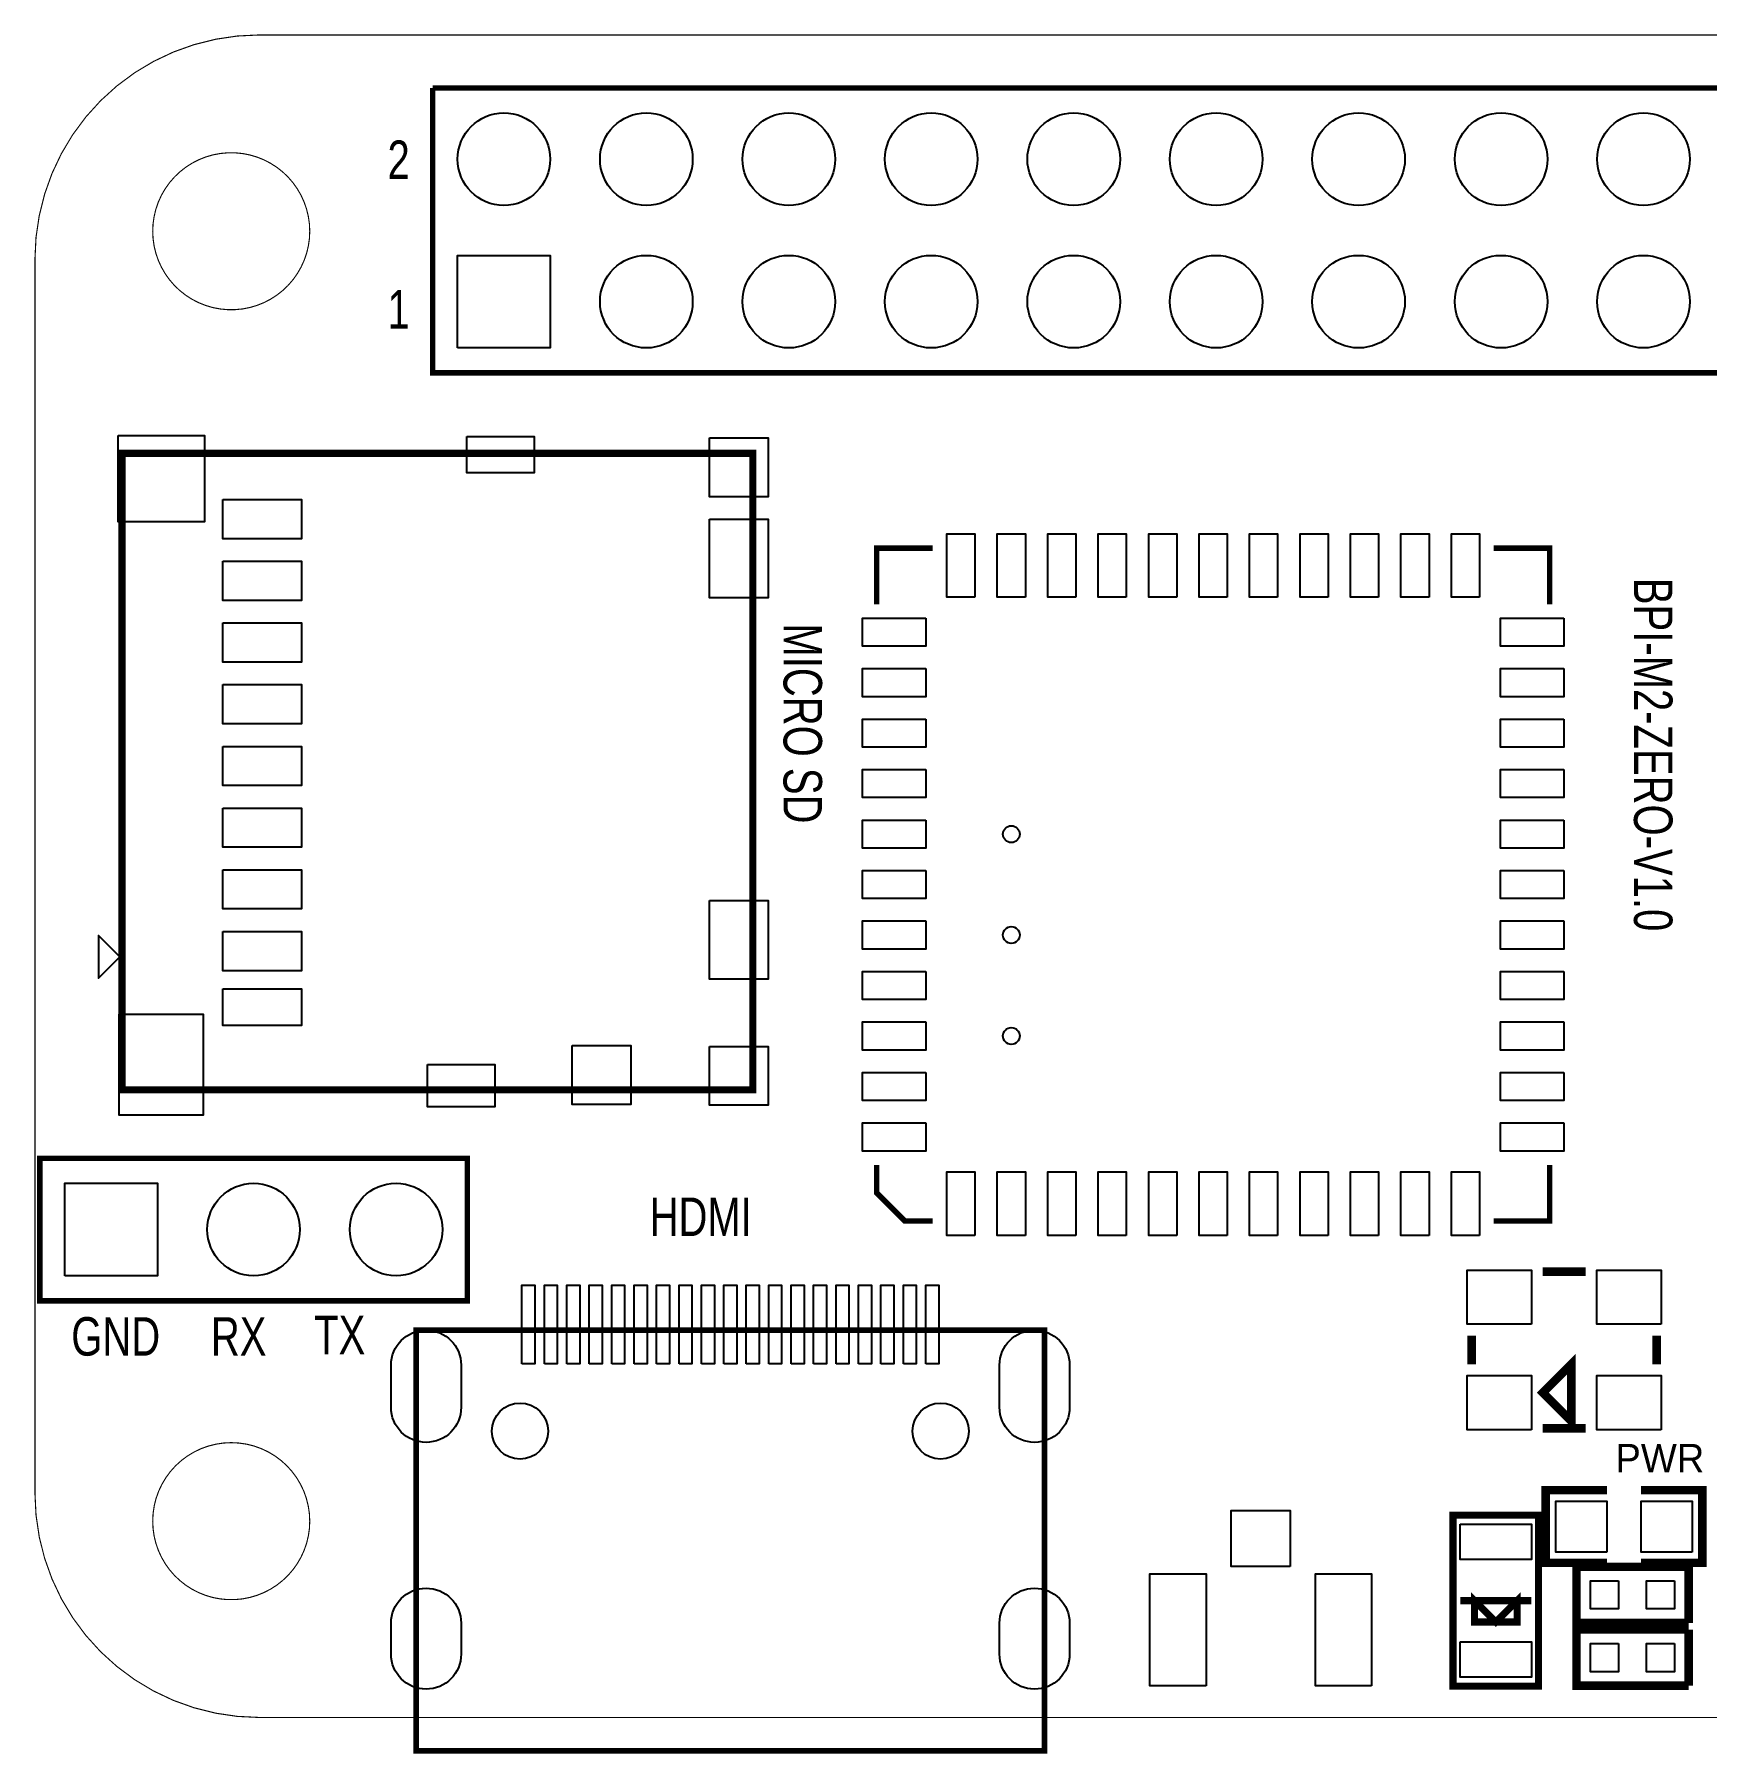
# Model space of a CAD drawing. Extents: x 95.8 to 160.9, y 30.2 to 61.5.
# Drawn here: x 95.81 to 125.63, y 30.85 to 61.51 of the extents above; entities that cross this region are included whole.
import ezdxf

# ---------------------------------------------------------------- set-up
doc = ezdxf.new("R2010")
doc.units = 0
doc.header["$MEASUREMENT"] = 0
for name, color, linetype in [('BG_OUTLINE', 2, 'CONTINUOUS'), ('BG_SILKSCREEN_TOP', 1, 'CONTINUOUS'), ('PG_SILKSCREEN_TOP', 4, 'CONTINUOUS'), ('PIN_TOP', 5, 'CONTINUOUS')]:
    doc.layers.add(name, color=color, linetype=linetype)

msp = doc.modelspace()

# ---------------------------------------------------------------- linework, layer by layer
at = {"layer": 'BG_OUTLINE', "const_width": 0.01999}
for points in [[(99.821492, 31.496), (156.821505, 31.496, 0.414213), (160.821497, 35.495992), (160.821497, 57.495999, 0.414213), (156.821505, 61.495991), (99.821492, 61.495991, 0.414213), (95.8215, 57.495999), (95.8215, 35.495992, 0.414212)], [(100.72149, 57.995998, 1), (97.92151, 57.996002, 1)], [(100.72149, 34.995993, 1), (97.92151, 34.996007, 1)]]:
    msp.add_lwpolyline(points, format="xyb", close=True, dxfattribs=at)
at = {"layer": 'PG_SILKSCREEN_TOP'}
for points, const_width in [([(102.913307, 60.550806), (153.713307, 60.550806), (153.713307, 55.470806), (135.933307, 55.470806)], 0.099111), ([(135.933307, 55.470806), (102.913307, 55.470806), (102.913307, 60.550806)], 0.099111), ([(110.830335, 51.346075), (110.830335, 52.346885), (111.831145, 52.346885)], 0.099111), ([(121.828535, 52.346885), (122.829345, 52.346885), (122.829345, 51.346075)], 0.099111), ([(111.831145, 40.347875), (111.33074, 40.347875), (110.830335, 40.84828), (110.830335, 41.348685)], 0.099111), ([(122.829345, 41.348685), (122.829345, 40.347875), (121.828535, 40.347875)], 0.099111), ([(122.7074, 39.4462), (123.4694, 39.4462)], 0.1524), ([(121.4374, 37.7952), (121.4374, 38.3032)], 0.1524), ([(124.7394, 38.3032), (124.7394, 37.7952)], 0.1524), ([(122.7074, 36.6522), (123.4694, 36.6522)], 0.1524), ([(123.8504, 35.5473), (122.7582, 35.5473), (122.7582, 34.2519), (123.8504, 34.2519)], 0.149911), ([(124.46, 35.5473), (125.5522, 35.5473), (125.5522, 34.2519), (124.46, 34.2519)], 0.149911), ([(125.308411, 34.180805), (123.306789, 34.180805), (123.306789, 33.179995), (125.308411, 33.179995)], 0.149911), ([(125.308411, 33.179995), (125.308411, 34.180805)], 0.149911), ([(122.5042, 33.5788), (121.2342, 33.5788)], 0.127), ([(125.308411, 33.063205), (123.306789, 33.063205), (123.306789, 32.062395), (125.308411, 32.062395)], 0.149911), ([(125.308411, 32.062395), (125.308411, 33.063205)], 0.149911)]:
    msp.add_lwpolyline(points, dxfattribs=dict(at, const_width=const_width))
for points, const_width in [([(108.622795, 54.036595), (108.622795, 42.686605), (97.372805, 42.686605), (97.372805, 54.036595)], 0.127), ([(95.9104, 41.4655), (103.5304, 41.4655), (103.5304, 38.9255), (95.9104, 38.9255)], 0.099111), ([(102.620496, 30.901488), (113.820499, 30.901488), (113.820499, 38.401498), (102.620496, 38.401498)], 0.1), ([(123.2154, 36.7792), (123.2154, 37.7952), (122.7074, 37.2872)], 0.1524), ([(122.6312, 35.1028), (122.6312, 32.0548), (121.1072, 32.0548), (121.1072, 35.1028)], 0.127), ([(121.4882, 33.5788), (121.4882, 33.1978), (122.2502, 33.1978), (122.2502, 33.5788), (121.8692, 33.1978)], 0.127)]:
    msp.add_lwpolyline(points, close=True, dxfattribs=dict(at, const_width=const_width))
msp.add_lwpolyline([(97.3328, 45.0596), (96.9518, 45.4406), (96.9518, 44.6786)], close=True, dxfattribs=at)
at = {"layer": 'PIN_TOP'}
for points in [[(103.357807, 55.915306), (103.357807, 57.566306), (105.008807, 57.566306), (105.008807, 55.915306)], [(97.302803, 54.35661), (98.842805, 54.35661), (98.842805, 52.816608), (97.302803, 52.816608)], [(103.522805, 54.336607), (104.722803, 54.336607), (104.722803, 53.686596), (103.522805, 53.686596)], [(107.847803, 54.311614), (108.897814, 54.311614), (108.897814, 53.261603), (107.847803, 53.261603)], [(99.172801, 53.21159), (100.572799, 53.21159), (100.572799, 52.511592), (99.172801, 52.511592)], [(107.847803, 52.861591), (108.897814, 52.861591), (108.897814, 51.461594), (107.847803, 51.461594)], [(112.579137, 51.47183), (112.078732, 51.47183), (112.078732, 52.60213), (112.579137, 52.60213)], [(113.480837, 51.47183), (112.980432, 51.47183), (112.980432, 52.60213), (113.480837, 52.60213)], [(114.380048, 51.47183), (113.879643, 51.47183), (113.879643, 52.60213), (114.380048, 52.60213)], [(115.279132, 51.47183), (114.778726, 51.47183), (114.778726, 52.60213), (115.279132, 52.60213)], [(116.180832, 51.47183), (115.680427, 51.47183), (115.680427, 52.60213), (116.180832, 52.60213)], [(117.080043, 51.47183), (116.579637, 51.47183), (116.579637, 52.60213), (117.080043, 52.60213)], [(117.979254, 51.47183), (117.478848, 51.47183), (117.478848, 52.60213), (117.979254, 52.60213)], [(118.880953, 51.47183), (118.380548, 51.47183), (118.380548, 52.60213), (118.880953, 52.60213)], [(119.780037, 51.47183), (119.279632, 51.47183), (119.279632, 52.60213), (119.780037, 52.60213)], [(120.679248, 51.47183), (120.178843, 51.47183), (120.178843, 52.60213), (120.679248, 52.60213)], [(121.580948, 51.47183), (121.080543, 51.47183), (121.080543, 52.60213), (121.580948, 52.60213)], [(99.172801, 52.111592), (100.572799, 52.111592), (100.572799, 51.411594), (99.172801, 51.411594)], [(99.172801, 51.011595), (100.572799, 51.011595), (100.572799, 50.311596), (99.172801, 50.311596)], [(111.70539, 51.098488), (111.70539, 50.598083), (110.57509, 50.598083), (110.57509, 51.098488)], [(123.08459, 51.098488), (123.08459, 50.598083), (121.95429, 50.598083), (121.95429, 51.098488)], [(111.70539, 50.196788), (111.70539, 49.696383), (110.57509, 49.696383), (110.57509, 50.196788)], [(123.08459, 50.196788), (123.08459, 49.696383), (121.95429, 49.696383), (121.95429, 50.196788)], [(99.172801, 49.911597), (100.572799, 49.911597), (100.572799, 49.211598), (99.172801, 49.211598)], [(111.70539, 49.297577), (111.70539, 48.797172), (110.57509, 48.797172), (110.57509, 49.297577)], [(123.08459, 49.297577), (123.08459, 48.797172), (121.95429, 48.797172), (121.95429, 49.297577)], [(99.172801, 48.811599), (100.572799, 48.811599), (100.572799, 48.111601), (99.172801, 48.111601)], [(111.70539, 48.398494), (111.70539, 47.898088), (110.57509, 47.898088), (110.57509, 48.398494)], [(123.08459, 48.398494), (123.08459, 47.898088), (121.95429, 47.898088), (121.95429, 48.398494)], [(99.172801, 47.711601), (100.572799, 47.711601), (100.572799, 47.011603), (99.172801, 47.011603)], [(111.70539, 47.496794), (111.70539, 46.996388), (110.57509, 46.996388), (110.57509, 47.496794)], [(123.08459, 47.496794), (123.08459, 46.996388), (121.95429, 46.996388), (121.95429, 47.496794)], [(99.172801, 46.611603), (100.572799, 46.611603), (100.572799, 45.911605), (99.172801, 45.911605)], [(111.70539, 46.597583), (111.70539, 46.097177), (110.57509, 46.097177), (110.57509, 46.597583)], [(123.08459, 46.597583), (123.08459, 46.097177), (121.95429, 46.097177), (121.95429, 46.597583)], [(107.847803, 46.061605), (108.897814, 46.061605), (108.897814, 44.661607), (107.847803, 44.661607)], [(111.70539, 45.698372), (111.70539, 45.197967), (110.57509, 45.197967), (110.57509, 45.698372)], [(123.08459, 45.698372), (123.08459, 45.197967), (121.95429, 45.197967), (121.95429, 45.698372)], [(99.172801, 45.511606), (100.572799, 45.511606), (100.572799, 44.811607), (99.172801, 44.811607)], [(111.70539, 44.796672), (111.70539, 44.296266), (110.57509, 44.296266), (110.57509, 44.796672)], [(123.08459, 44.796672), (123.08459, 44.296266), (121.95429, 44.296266), (121.95429, 44.796672)], [(99.172801, 44.486614), (100.572799, 44.486614), (100.572799, 43.836603), (99.172801, 43.836603)], [(97.322805, 44.03659), (98.822802, 44.03659), (98.822802, 42.236593), (97.322805, 42.236593)], [(111.70539, 43.897588), (111.70539, 43.397183), (110.57509, 43.397183), (110.57509, 43.897588)], [(123.08459, 43.897588), (123.08459, 43.397183), (121.95429, 43.397183), (121.95429, 43.897588)], [(105.397795, 43.476608), (106.447806, 43.476608), (106.447806, 42.426598), (105.397795, 42.426598)], [(107.847803, 43.461597), (108.897814, 43.461597), (108.897814, 42.411586), (107.847803, 42.411586)], [(102.822807, 43.136617), (104.022804, 43.136617), (104.022804, 42.386606), (102.822807, 42.386606)], [(111.70539, 42.998377), (111.70539, 42.497972), (110.57509, 42.497972), (110.57509, 42.998377)], [(123.08459, 42.998377), (123.08459, 42.497972), (121.95429, 42.497972), (121.95429, 42.998377)], [(111.70539, 42.096677), (111.70539, 41.596272), (110.57509, 41.596272), (110.57509, 42.096677)], [(123.08459, 42.096677), (123.08459, 41.596272), (121.95429, 41.596272), (121.95429, 42.096677)], [(112.579137, 40.09263), (112.078732, 40.09263), (112.078732, 41.22293), (112.579137, 41.22293)], [(113.480837, 40.09263), (112.980432, 40.09263), (112.980432, 41.22293), (113.480837, 41.22293)], [(114.380048, 40.09263), (113.879643, 40.09263), (113.879643, 41.22293), (114.380048, 41.22293)], [(115.279132, 40.09263), (114.778726, 40.09263), (114.778726, 41.22293), (115.279132, 41.22293)], [(116.180832, 40.09263), (115.680427, 40.09263), (115.680427, 41.22293), (116.180832, 41.22293)], [(117.080043, 40.09263), (116.579637, 40.09263), (116.579637, 41.22293), (117.080043, 41.22293)], [(117.979254, 40.09263), (117.478848, 40.09263), (117.478848, 41.22293), (117.979254, 41.22293)], [(118.880953, 40.09263), (118.380548, 40.09263), (118.380548, 41.22293), (118.880953, 41.22293)], [(119.780037, 40.09263), (119.279632, 40.09263), (119.279632, 41.22293), (119.780037, 41.22293)], [(120.679248, 40.09263), (120.178843, 40.09263), (120.178843, 41.22293), (120.679248, 41.22293)], [(121.580948, 40.09263), (121.080543, 40.09263), (121.080543, 41.22293), (121.580948, 41.22293)], [(96.3549, 39.37), (96.3549, 41.021), (98.0059, 41.021), (98.0059, 39.37)], [(122.5042, 38.5064), (121.3612, 38.5064), (121.3612, 39.4716), (122.5042, 39.4716)], [(124.8156, 38.5064), (123.6726, 38.5064), (123.6726, 39.4716), (124.8156, 39.4716)], [(104.505506, 37.801499), (104.505506, 39.201496), (104.735503, 39.201496), (104.735503, 37.801499)], [(104.905505, 37.801499), (104.905505, 39.201496), (105.135502, 39.201496), (105.135502, 37.801499)], [(105.305504, 37.801499), (105.305504, 39.201496), (105.535501, 39.201496), (105.535501, 37.801499)], [(105.705504, 37.801499), (105.705504, 39.201496), (105.935501, 39.201496), (105.935501, 37.801499)], [(106.105503, 37.801499), (106.105503, 39.201496), (106.3355, 39.201496), (106.3355, 37.801499)], [(106.505502, 37.801499), (106.505502, 39.201496), (106.735499, 39.201496), (106.735499, 37.801499)], [(106.905501, 37.801499), (106.905501, 39.201496), (107.135498, 39.201496), (107.135498, 37.801499)], [(107.3055, 37.801499), (107.3055, 39.201496), (107.535497, 39.201496), (107.535497, 37.801499)], [(107.7055, 37.801499), (107.7055, 39.201496), (107.935497, 39.201496), (107.935497, 37.801499)], [(108.105499, 37.801499), (108.105499, 39.201496), (108.335496, 39.201496), (108.335496, 37.801499)], [(108.505498, 37.801499), (108.505498, 39.201496), (108.735495, 39.201496), (108.735495, 37.801499)], [(108.905497, 37.801499), (108.905497, 39.201496), (109.135494, 39.201496), (109.135494, 37.801499)], [(109.305496, 37.801499), (109.305496, 39.201496), (109.535493, 39.201496), (109.535493, 37.801499)], [(109.705496, 37.801499), (109.705496, 39.201496), (109.935493, 39.201496), (109.935493, 37.801499)], [(110.105495, 37.801499), (110.105495, 39.201496), (110.335492, 39.201496), (110.335492, 37.801499)], [(110.505494, 37.801499), (110.505494, 39.201496), (110.735491, 39.201496), (110.735491, 37.801499)], [(110.905493, 37.801499), (110.905493, 39.201496), (111.13549, 39.201496), (111.13549, 37.801499)], [(111.305492, 37.801499), (111.305492, 39.201496), (111.535489, 39.201496), (111.535489, 37.801499)], [(111.705492, 37.801499), (111.705492, 39.201496), (111.935489, 39.201496), (111.935489, 37.801499)], [(122.5042, 36.6268), (121.3612, 36.6268), (121.3612, 37.592), (122.5042, 37.592)], [(124.8156, 36.6268), (123.6726, 36.6268), (123.6726, 37.592), (124.8156, 37.592)], [(123.847847, 34.444953), (122.938553, 34.444953), (122.938553, 35.354247), (123.847847, 35.354247)], [(125.371847, 34.444953), (124.462553, 34.444953), (124.462553, 35.354247), (125.371847, 35.354247)], [(118.202697, 34.185784), (117.153703, 34.185784), (117.153703, 35.186595), (118.202697, 35.186595)], [(121.2342, 34.945295), (122.5042, 34.945295), (122.5042, 34.310295), (121.2342, 34.310295)], [(116.702916, 32.058597), (115.702105, 32.058597), (115.702105, 34.057603), (116.702916, 34.057603)], [(119.654295, 32.058597), (118.653484, 32.058597), (118.653484, 34.057603), (119.654295, 34.057603)], [(124.057397, 33.930603), (124.057397, 33.430197), (123.556992, 33.430197), (123.556992, 33.930603)], [(125.058208, 33.930603), (125.058208, 33.430197), (124.557803, 33.430197), (124.557803, 33.930603)], [(121.2342, 32.847305), (122.5042, 32.847305), (122.5042, 32.212305), (121.2342, 32.212305)], [(124.057397, 32.813003), (124.057397, 32.312597), (123.556992, 32.312597), (123.556992, 32.813003)], [(125.058208, 32.813003), (125.058208, 32.312597), (124.557803, 32.312597), (124.557803, 32.813003)]]:
    msp.add_lwpolyline(points, close=True, dxfattribs=at)
for points in [[(103.420507, 37.776493), (103.420507, 37.026507, -1), (102.170497, 37.026507), (102.170497, 37.776493, -1)], [(114.270523, 37.776493), (114.270523, 37.026507, -1), (113.020513, 37.026507), (113.020513, 37.776493, -1)], [(103.420507, 33.176502), (103.420507, 32.626516, -1), (102.170497, 32.626516), (102.170497, 33.176502, -1)], [(114.270523, 33.176502), (114.270523, 32.626516, -1), (113.020513, 32.626516), (113.020513, 33.176502, -1)]]:
    msp.add_lwpolyline(points, format="xyb", close=True, dxfattribs=at)
for centre, radius in [((104.183307, 59.280806), 0.8255), ((106.723307, 59.280806), 0.8255), ((109.263307, 59.280806), 0.8255), ((111.803307, 59.280806), 0.8255), ((114.343307, 59.280806), 0.8255), ((116.883307, 59.280806), 0.8255), ((119.423307, 59.280806), 0.8255), ((121.963307, 59.280806), 0.8255), ((124.503307, 59.280806), 0.8255), ((106.723307, 56.740806), 0.8255), ((109.263307, 56.740806), 0.8255), ((111.803307, 56.740806), 0.8255), ((114.343307, 56.740806), 0.8255), ((116.883307, 56.740806), 0.8255), ((119.423307, 56.740806), 0.8255), ((121.963307, 56.740806), 0.8255), ((124.503307, 56.740806), 0.8255), ((113.230635, 47.246591), 0.149847), ((113.230635, 45.448169), 0.149847), ((113.230635, 43.647385), 0.149847), ((99.7204, 40.1955), 0.8255), ((102.2604, 40.1955), 0.8255), ((104.470505, 36.601502), 0.499999), ((111.970515, 36.601502), 0.499999)]:
    msp.add_circle(centre, radius, dxfattribs=at)

# ---------------------------------------------------------------- texts
at = {"layer": 'BG_SILKSCREEN_TOP', "width": 0.777778}
for s, p in [('2', (102.108, 58.928)), ('1', (102.108, 56.261)), ('HDMI', (106.7816, 40.0812)), ('GND', (96.4692, 37.9476)), ('RX', (98.9584, 37.9476)), ('TX', (100.7999, 37.973))]:
    msp.add_text(s, height=0.6858, dxfattribs=at).set_placement(p)
for s, p in [('BPI-M2-ZERO-V1.0', (124.333, 51.816)), ('MICRO SD', (109.1692, 51.0032))]:
    msp.add_text(s, height=0.6858, rotation=270, dxfattribs=at).set_placement(p)
at = {"layer": 'BG_SILKSCREEN_TOP'}
msp.add_text('PWR', height=0.508, dxfattribs=at).set_placement((124.0028, 35.8648))

doc.saveas('drawing.dxf')
